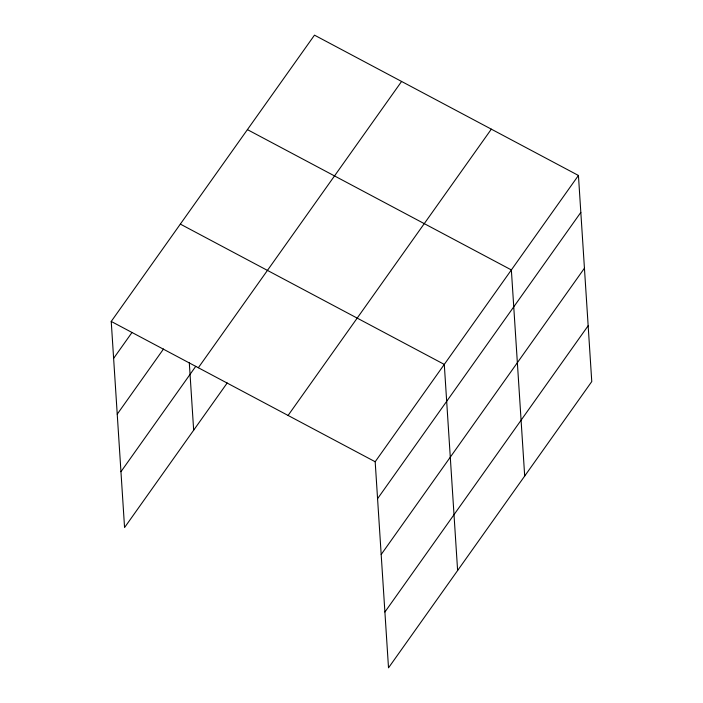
<?xml version="1.0" encoding="UTF-8"?>
<svg xmlns="http://www.w3.org/2000/svg" width="703" height="703" viewBox="0 0 703 703"><rect width="100%" height="100%" fill="white"/><g stroke="black" fill="none" stroke-linecap="round" stroke-linejoin="round"><path stroke-width="1.05" d="M227.201 382.968L124.563 527.54L111.232 321.438L314.487 35.15L578.437 175.46L591.768 381.562L388.513 667.85L375.182 461.748L578.437 175.46M113.622 358.363L132.006 332.466M117.234 414.19L163.509 349.004M120.951 471.713L195.75 366.351M198.334 367.739L401.589 81.451M288.081 415.447L491.335 129.159M377.573 498.673L580.827 212.385M381.184 554.5L584.439 268.212M384.901 612.023L588.156 325.735M247.412 129.624L511.362 269.934L524.693 476.036M180.337 224.099L444.287 364.409L457.618 570.511M111.232 321.438L375.182 461.748M189.283 362.44L193.668 430.201"/></g></svg>
